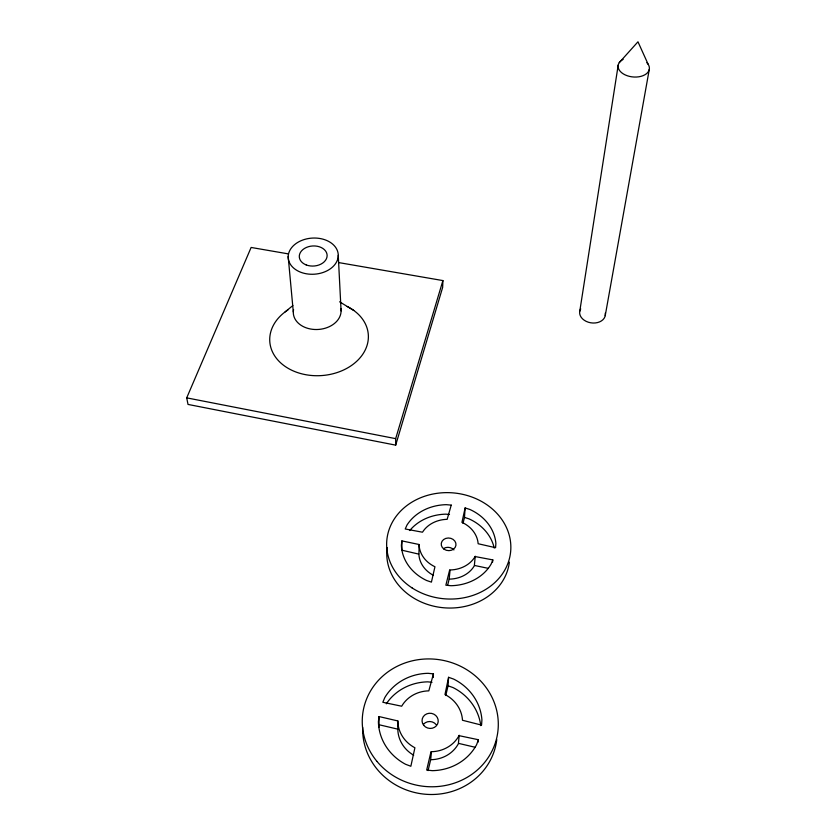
<?xml version="1.0" encoding="UTF-8"?>
<svg xmlns="http://www.w3.org/2000/svg" width="836" height="836" viewBox="0 0 836 836"><rect width="100%" height="100%" fill="white"/><g stroke="black" fill="none" stroke-linecap="round" stroke-linejoin="round"><path stroke-width="1.25" d="M418.93 553.787L419.129 544.508L401.897 540.902L401.876 550.203L418.888 554.132A29.302 25.153 5.2 0 0 433.466 575.367M338.643 262.577L442.902 280.582L442.652 287.396L395.689 445.139L188.016 404.425L186.71 397.863L251.124 247.456L288.451 253.904M433.278 677.526L433.435 673.868L428.063 673.314A51.916 48.582 10 0 0 384.821 697.548L382.825 702.271L401.677 706.211A32.447 30.347 10 0 1 428.826 690.86L433.435 673.868M428.084 770.593L430.676 759.631L431.48 751.689A32.447 30.347 10 0 0 459.037 735.659L478.422 739.735L478.171 742.054M447.594 585.409L449.162 579.076L450.092 569.964A29.605 25.289 5 0 0 475.109 556.557L492.812 559.89L492.571 562.189M445.776 695.521L448.065 685.802L448.587 677.296L453.687 679.104A51.916 48.582 10 0 1 481.923 719.932L481.557 725.105L462.496 720.266A32.447 30.347 10 0 0 444.971 694.549L448.587 677.296M463.008 523.336L464.482 517.4L465.13 507.933L469.801 509.437A47.37 40.473 5 0 1 495.884 543.4L495.581 547.705L478.15 543.734A29.605 25.289 5 0 0 461.942 522.354L465.13 507.933M430.676 759.631L431.125 759.684A32.092 30.138 10.6 0 0 458.379 743.768L459.194 735.252M449.162 579.076L449.58 579.118A29.302 25.153 5.2 0 0 474.336 565.784L475.245 556.222M397.842 720.945L397.79 721.363A32.447 30.347 10 0 0 414.907 747.771L410.852 766.267L405.585 764.282A51.916 48.582 10 0 1 378.405 721.698L379.032 716.557L397.842 720.945L397.821 729.577A32.092 30.138 10.6 0 0 413.684 755.211M419.129 544.508L419.087 544.853A29.605 25.289 5 0 0 434.95 566.756L431.418 582.128L426.6 580.497A47.37 40.473 5 0 1 401.385 545.187L401.897 540.902M378.948 727.351L379.032 716.557M579.776 311.211L618.222 64.989M605.233 315.632L649.29 69.346M431.021 751.637L426.673 770.05L432.306 770.667A51.916 48.582 10 0 0 476.604 744.677L478.422 739.735M449.674 569.922L445.86 585.21L451.001 585.712A47.37 40.473 5 0 0 491.192 563.997L492.812 559.89M395.689 445.139L395.668 438.649L442.902 280.582M619.277 62.595L637.972 41.8L648.14 64.267M285.118 311.901L292.872 305.558M449.507 514.495L445.86 514.161A46.889 40.264 5.2 0 0 409.734 530.546M432.013 682.291L427.76 681.852A51.351 48.227 10.7 0 0 386.305 703.808M186.71 397.863L395.668 438.649M474.472 565.449L488.13 568.323M379.251 724.791L397.863 729.159M458.536 743.371L475.005 747.238M464.482 517.4L469.111 518.905A46.889 40.264 5.2 0 1 494.212 548.05M448.065 685.802L453.102 687.61A51.351 48.227 10.7 0 1 480.773 725.648M339.594 301.806L353.732 310.428M288.169 256.485L293.3 311.922M338.256 255.388A25.07 18.089 -3.8 0 1 300.646 272.212A25.07 18.089 -3.8 0 1 300.73 240.852A25.07 18.089 -3.8 0 1 338.256 255.388L341.088 310.898M605.264 313.145A12.927 9.478 8.1 0 1 590.634 322.78A12.927 9.478 8.1 0 1 580.707 308.892M646.855 62.69A15.706 9.75 5.7 0 1 642.999 75.689A15.706 9.75 5.7 0 1 621.629 72.701A15.706 9.75 5.7 0 1 623.154 59.377M347.233 306.498A49.376 37.505 -4 0 1 356.721 361.277A49.376 37.505 -4 0 1 283.822 365.478A49.376 37.505 -4 0 1 287.971 309.916M340.879 308.578A23.92 17.88 -3.9 0 1 316.907 329.52A23.92 17.88 -3.9 0 1 293.572 309.592M496.783 739.599A67.413 63.327 10.7 0 1 425.012 794.21A67.413 63.327 10.7 0 1 362.699 727.424M423.528 724.237A8.026 7.534 10.6 0 1 436.193 724.655M509.375 562.189A61.55 52.856 5.2 0 1 441.408 607.532A61.55 52.856 5.2 0 1 387.162 547.538M443.697 548.489A7.325 6.291 5.2 0 1 453.927 549.921M451.231 505.122L447.166 519.334A29.605 25.289 5 0 0 422.493 532.208L405.23 528.989L406.996 525.039A47.37 40.473 5 0 1 446.32 504.672L451.231 505.122M306.164 264.907A13.93 10.042 -3.8 0 0 327.127 255.628A13.93 10.042 -3.8 0 0 306.342 247.477A13.93 10.042 -3.8 0 0 306.164 264.907M376.973 761.418A68.155 63.787 10.1 0 0 493.533 747.708A68.155 63.787 10.1 0 0 420.309 659.416A68.155 63.787 10.1 0 0 376.973 761.418M423.674 725.282A8.109 7.587 10 0 0 437.583 723.976A8.109 7.587 10 0 0 429.15 713.275A8.109 7.587 10 0 0 423.674 725.282M412.148 587.959A62.177 53.138 5 0 0 510.503 552.941A62.177 53.138 5 0 0 423.559 496.626A62.177 53.138 5 0 0 412.148 587.959M444.104 549.231A7.399 6.322 5 0 0 455.933 545.323A7.399 6.322 5 0 0 445.787 538.405A7.399 6.322 5 0 0 444.104 549.231"/></g></svg>
